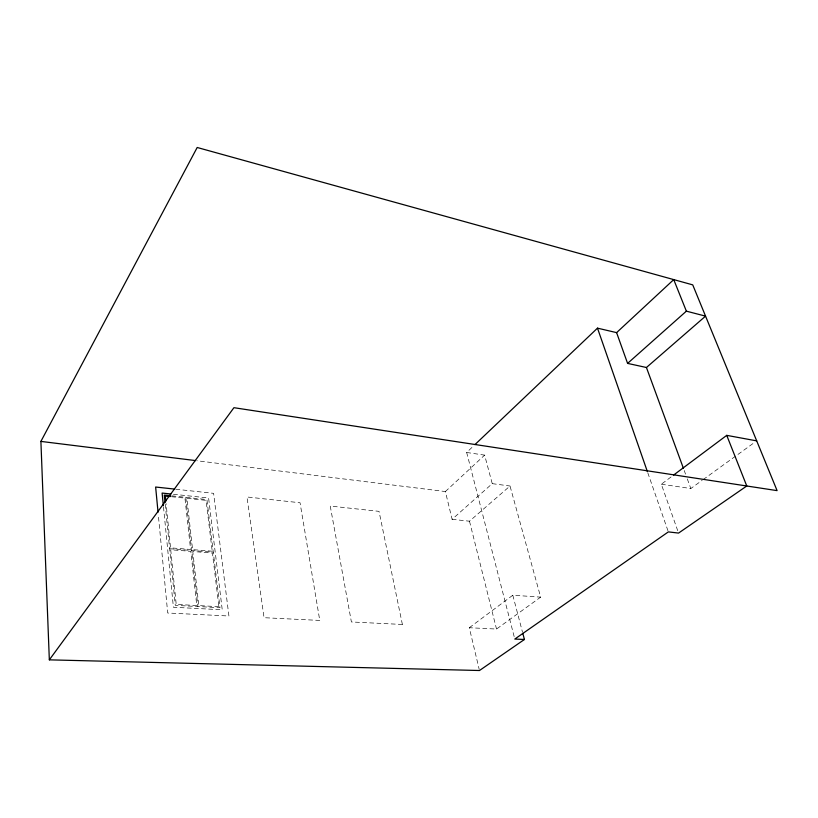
<?xml version="1.0" encoding="UTF-8"?>
<svg xmlns="http://www.w3.org/2000/svg" width="818" height="818" viewBox="0 0 818 818"><rect width="100%" height="100%" fill="white"/><g stroke="black" fill="none" stroke-linecap="round" stroke-linejoin="round"><path stroke-width="0.61" stroke-dasharray="4.09 3.07" d="M514.164 636.598L466.669 452.477L474.031 445.473M445.391 491.546L484.624 455.125L492.242 483.653L452.109 519.318L445.391 491.546L196.862 460.738M452.109 519.318L469.491 521.209L510.023 486.004L540.647 597.13L496.516 629.052L469.297 627.723L479.184 669.288M469.297 627.723L512.804 595.218L540.647 597.13M677.723 530.698L661.333 484.225L671.558 476.587M661.333 484.225L690.821 488.52L702.151 480.33M703.173 479.583L754.646 442.364M169.633 548.714L213.293 552.201M171.882 495.872L206.923 499.563L220.011 607.713L175.287 605.351L165.144 503.806M171.473 496.72L184.95 498.131L190.594 549.461L170.543 547.845L166.115 503.653M173.426 494.256L208.6 497.998L222.24 609.778L173.406 607.253L163.498 507.017M175.798 489.225L213.61 493.336L228.917 615.995L167.71 613.009L158.293 514.747M492.242 483.653L510.023 486.004M466.669 452.477L484.624 455.125M684.237 470.544L685.545 474.143M687.304 478.929L690.821 488.52M647.805 472.824L667.928 530.688M512.804 595.218L522.487 632.11M469.491 521.209L496.516 629.052M185.819 497.344L197.895 606.547M319.766 620.422L264.04 617.702L246.964 496.976L300.042 502.753L319.766 620.422M402.384 624.461L351.403 621.966L330.237 506.045L379.031 511.352L402.384 624.461M196.77 605.504L176.218 604.41L170.737 549.747L190.809 551.342L196.77 605.504M218.897 606.68L198.794 605.606L192.792 551.496L212.435 553.06L218.897 606.68M212.21 551.199L192.578 549.624L186.882 498.336L206.075 500.35L212.21 551.199"/><path stroke-width="1.23" d="M49.336 659.85L40.9 441.403L197.189 147.485L692.734 284.869L777.1 490.626L233.928 407.691L49.336 659.85L479.481 670.515L524.42 639.482L522.804 633.337M474.961 444.593L597.488 328.151L616.598 332.629L673.735 279.603L686.374 311.157L705.556 316.137L646.435 367.497L627.59 363.396L616.598 332.629M627.59 363.396L686.374 311.157M673.603 475.064L726.742 435.36L756.701 440.871M524.42 639.482L514.798 639.062L668.347 531.894L678.562 533.08L746.773 485.994L726.742 435.36M170.614 495.739L164.275 495.064L165.021 502.559M170.256 496.587L165.348 496.076L165.86 501.127M170.911 493.99L162.117 493.06L163.365 505.749M174.541 489.082L155.635 487.027L158.048 512.221M40.9 441.403L195.594 460.585M646.435 367.497L683.357 468.152M597.488 328.151L647.386 471.618"/></g></svg>
